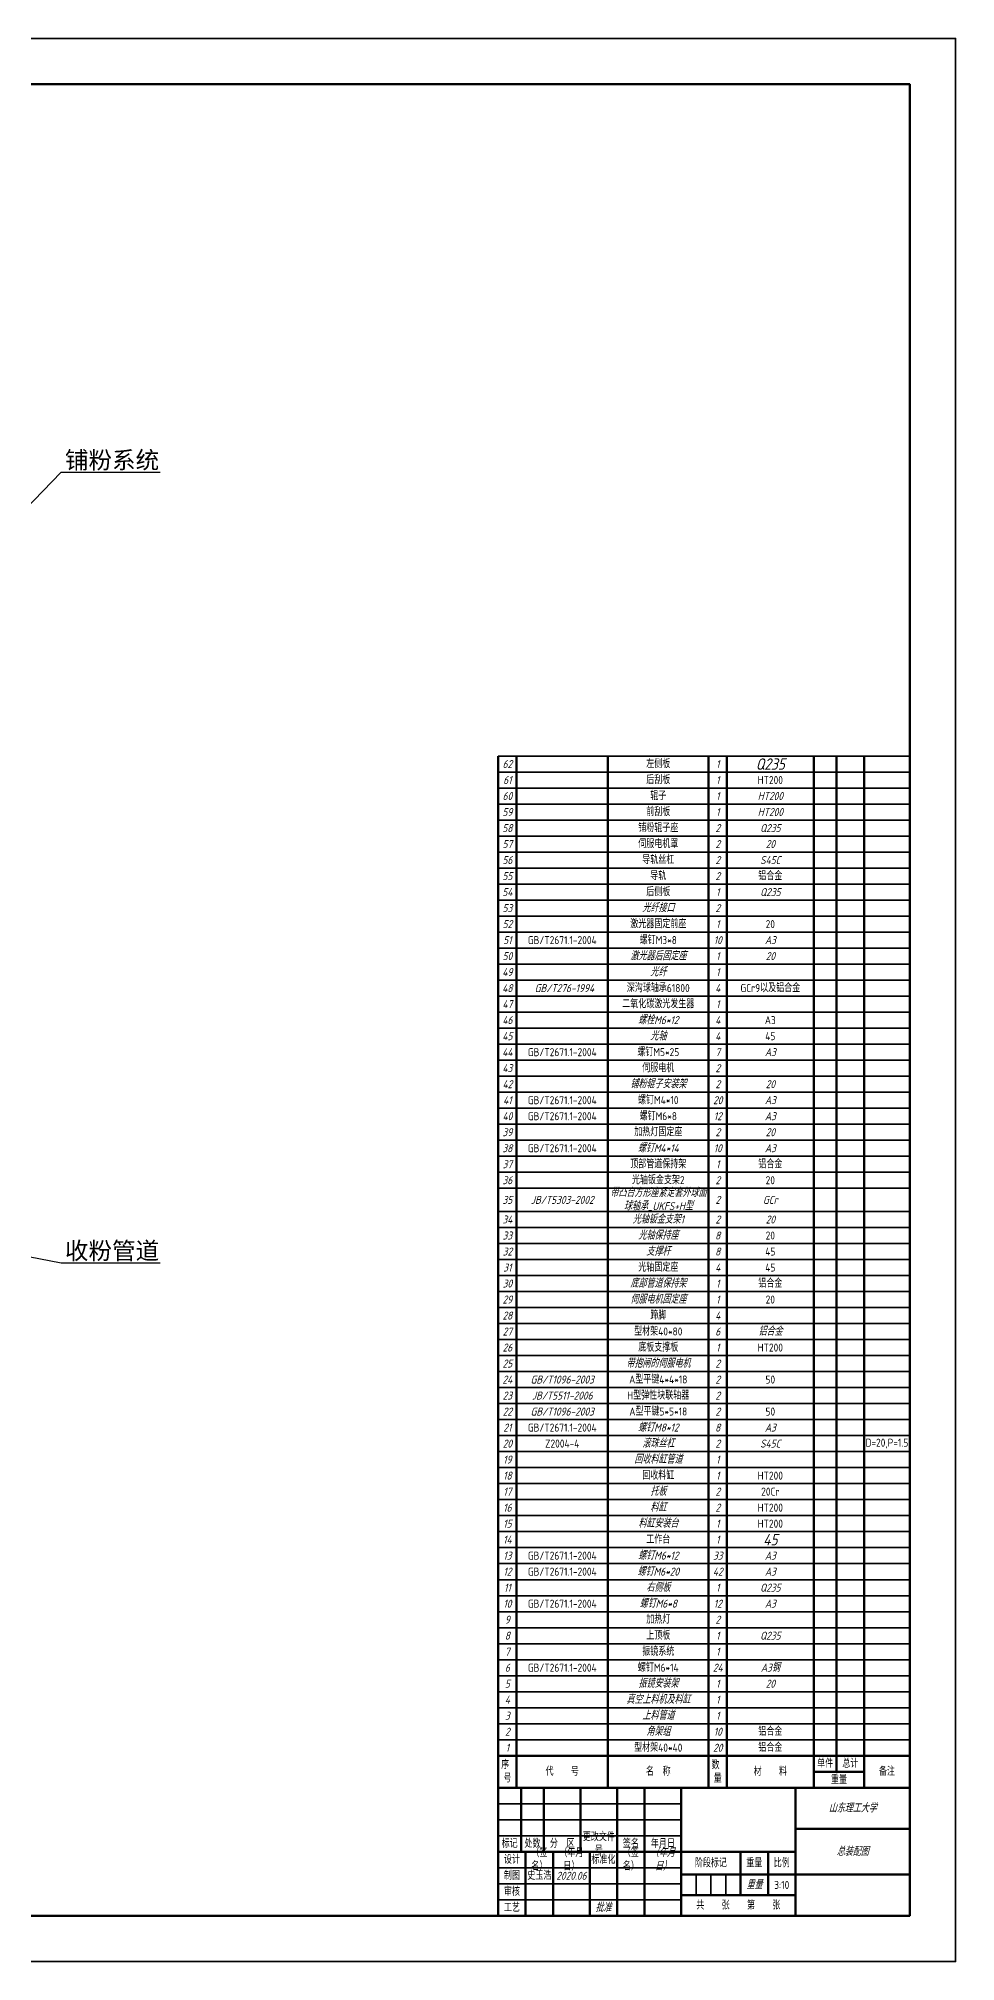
# Model space of a CAD drawing. Header units: millimetres. Extents: x 0 to 1189, y 0 to 1154.
# Drawn here: x 788 to 1189, y 0 to 841 of the extents above; entities that cross this region are included whole.
import ezdxf
from ezdxf import colors
from ezdxf.entities.mleader import LeaderData, LeaderLine
from ezdxf.math import Vec2, Vec3

# ---------------------------------------------------------------- set-up
doc = ezdxf.new("R2010")
doc.units = ezdxf.units.MM
doc.layers.add('c粗实线', color=250, linetype='Continuous', lineweight=70)
doc.styles.add('数字', font='gbeitc.shx', dxfattribs={"bigfont": 'gbcbig.shx'})
doc.styles.add('汉字', font='gbenor.shx', dxfattribs={"bigfont": 'gbcbig.shx'})

# ---------------------------------------------------------------- blocks, each defined once
blk = doc.blocks.new('*U1')
at = {"layer": 'c粗实线', "lineweight": 35}
blk.add_line((-40, 0), (40, 0), dxfattribs=at)
blk = doc.blocks.new('*U2')
at = {"layer": 'c粗实线', "color": 0, "linetype": 'ByBlock', "lineweight": -2, "transparency": 16777216}
for p in [(0, 42), (0, 35), (0, 28), (0, 21), (0, 14), (0, 7), (0, 0)]:
    blk.add_blockref('*U1', p, dxfattribs=at)
blk = doc.blocks.new('_Dot')
at = {"color": 0, "linetype": 'ByBlock', "lineweight": -2}
blk.add_line((-0.5, 0), (-1, 0), dxfattribs=at)
at = {"color": 0, "linetype": 'ByBlock', "lineweight": 35, "const_width": 0.5}
blk.add_lwpolyline([(-0.25, 0, 1), (0.25, 0, 1)], format="xyb", close=True, dxfattribs=at)
blk = doc.blocks.new('*T69')
at = {"color": 0, "linetype": 'ByBlock', "lineweight": 35, "transparency": 16777216}
for p, q in [((0, 451.1825), (180, 451.1825)), ((0, 444.1825), (180, 444.1825)), ((0, 437.1825), (180, 437.1825)), ((0, 430.1825), (180, 430.1825)), ((0, 423.1825), (180, 423.1825)), ((0, 416.1825), (180, 416.1825)), ((0, 409.1825), (180, 409.1825)), ((0, 402.1825), (180, 402.1825)), ((0, 395.1825), (180, 395.1825)), ((0, 388.1825), (180, 388.1825)), ((0, 381.1825), (180, 381.1825)), ((0, 374.1825), (180, 374.1825)), ((0, 367.1825), (180, 367.1825)), ((0, 360.1825), (180, 360.1825)), ((0, 353.1825), (180, 353.1825)), ((0, 346.1825), (180, 346.1825)), ((0, 339.1825), (180, 339.1825)), ((0, 332.1825), (180, 332.1825)), ((0, 325.1825), (180, 325.1825)), ((0, 318.1825), (180, 318.1825)), ((0, 311.1825), (180, 311.1825)), ((0, 304.1825), (180, 304.1825)), ((0, 297.1825), (180, 297.1825)), ((0, 290.1825), (180, 290.1825)), ((0, 283.1825), (180, 283.1825)), ((0, 276.1825), (180, 276.1825)), ((0, 269.1825), (180, 269.1825)), ((0, 262.1825), (180, 262.1825)), ((0, 252), (180, 252)), ((0, 245), (180, 245)), ((0, 238), (180, 238)), ((0, 231), (180, 231)), ((0, 224), (180, 224)), ((0, 217), (180, 217)), ((0, 210), (180, 210)), ((0, 203), (180, 203)), ((0, 196), (180, 196)), ((0, 189), (180, 189)), ((0, 182), (180, 182)), ((0, 175), (180, 175)), ((0, 168), (180, 168)), ((0, 161), (180, 161)), ((0, 154), (180, 154)), ((0, 147), (180, 147)), ((0, 140), (180, 140)), ((0, 133), (180, 133)), ((0, 126), (180, 126)), ((0, 119), (180, 119)), ((0, 112), (180, 112)), ((0, 105), (180, 105)), ((0, 98), (180, 98)), ((0, 91), (180, 91)), ((0, 84), (180, 84)), ((0, 77), (180, 77)), ((0, 70), (180, 70)), ((0, 63), (180, 63)), ((0, 56), (180, 56)), ((0, 49), (180, 49)), ((0, 42), (180, 42)), ((0, 35), (180, 35)), ((0, 28), (180, 28)), ((0, 21), (180, 21)), ((0, 14), (180, 14))]:
    blk.add_line(p, q, dxfattribs=at)
at = {"color": 0, "linetype": 'ByBlock', "lineweight": 70, "transparency": 16777216}
for p, q in [((0, 0), (0, 451.1825)), ((8, 0), (8, 451.1825)), ((48, 0), (48, 451.1825)), ((92, 0), (92, 451.1825)), ((100, 0), (100, 451.1825)), ((138, 0), (138, 451.1825)), ((148, 7), (148, 451.1825)), ((160, 0), (160, 451.1825)), ((180, 0), (180, 451.1825)), ((0, 0), (180, 0)), ((138, 7), (160, 7))]:
    blk.add_line(p, q, dxfattribs=at)
at = {"color": 0, "linetype": 'Continuous', "lineweight": 35, "transparency": 16777216, "attachment_point": 5}
for s, insert, char_height, width, style in [('62', (4, 447.6825), 3.5, 7.88, '数字'), ('左侧板', (70, 447.6825), 3.5, 43.88, '汉字'), ('1', (96, 447.6825), 3.5, 7.88, '数字'), ('Q235', (119, 447.6825), 5, 37.88, '数字'), ('61', (4, 440.6825), 3.5, 7.88, '数字'), ('后刮板', (70, 440.6825), 3.5, 43.88, '汉字'), ('1', (96, 440.6825), 3.5, 7.88, '数字'), ('HT200', (119, 440.6825), 3.5, 37.88, '汉字'), ('60', (4, 433.6825), 3.5, 7.88, '数字'), ('辊子', (70, 433.6825), 3.5, 43.88, '汉字'), ('1', (96, 433.6825), 3.5, 7.88, '数字'), ('HT200', (119, 433.6825), 3.5, 37.88, '数字'), ('58', (4, 419.6825), 3.5, 7.88, '数字'), ('59', (4, 426.6825), 3.5, 7.88, '数字'), ('铺粉辊子座', (70, 419.6825), 3.5, 43.88, '汉字'), ('前刮板', (70, 426.6825), 3.5, 43.88, '汉字'), ('2', (96, 419.6825), 3.5, 7.88, '数字'), ('1', (96, 426.6825), 3.5, 7.88, '数字'), ('HT200', (119, 426.6825), 3.5, 37.88, '数字'), ('Q235', (119, 419.6825), 3.5, 37.88, '数字'), ('57', (4, 412.6825), 3.5, 7.88, '数字'), ('伺服电机罩', (70, 412.6825), 3.5, 43.88, '汉字'), ('2', (96, 412.6825), 3.5, 7.88, '数字'), ('20', (119, 412.6825), 3.5, 37.88, '数字'), ('56', (4, 405.6825), 3.5, 7.88, '数字'), ('导轨丝杠', (70, 405.6825), 3.5, 43.88, '汉字'), ('2', (96, 405.6825), 3.5, 7.88, '数字'), ('{\\Fgbeitc,gbcbig|c134;S45C}', (119, 405.6825), 3.5, 37.88, '汉字'), ('55', (4, 398.6825), 3.5, 7.88, '数字'), ('导轨', (70, 398.6825), 3.5, 43.88, '汉字'), ('2', (96, 398.6825), 3.5, 7.88, '数字'), ('铝合金', (119, 398.6825), 3.5, 37.88, '汉字'), ('54', (4, 391.6825), 3.5, 7.88, '数字'), ('后侧板', (70, 391.6825), 3.5, 43.88, '汉字'), ('1', (96, 391.6825), 3.5, 7.88, '数字'), ('Q235', (119, 391.6825), 3.5, 37.88, '数字'), ('53', (4, 384.6825), 3.5, 7.88, '数字'), ('52', (4, 377.6825), 3.5, 7.88, '数字'), ('激光器固定前座', (70, 377.6825), 3.5, 43.88, '汉字'), ('光纤接口', (70, 384.6825), 3.5, 43.88, '数字'), ('2', (96, 384.6825), 3.5, 7.88, '数字'), ('1', (96, 377.6825), 3.5, 7.88, '数字'), ('20', (119, 377.6825), 3.5, 37.88, '汉字'), ('51', (4, 370.6825), 3.5, 7.88, '数字'), ('{\\Fgbenor,gbcbig|c134;GB/T2671.1-2004}', (28, 370.6825), 3.5, 39.88, '数字'), ('螺钉M3*8', (70, 370.6825), 3.5, 43.88, '汉字'), ('10', (96, 370.6825), 3.5, 7.88, '数字'), ('{\\Fgbeitc,gbcbig|c134;A3}', (119, 370.6825), 3.5, 37.88, '汉字'), ('50', (4, 363.6825), 3.5, 7.88, '数字'), ('激光器后固定座', (70, 363.6825), 3.5, 43.88, '数字'), ('1', (96, 363.6825), 3.5, 7.88, '数字'), ('20', (119, 363.6825), 3.5, 37.88, '数字'), ('49', (4, 356.6825), 3.5, 7.88, '数字'), ('光纤', (70, 356.6825), 3.5, 43.88, '数字'), ('1', (96, 356.6825), 3.5, 7.88, '数字'), ('48', (4, 349.6825), 3.5, 7.88, '数字'), (' GB/T276-1994', (28, 349.6825), 3.5, 39.88, '数字'), ('深沟球轴承61800', (70, 349.6825), 3.5, 43.88, '汉字'), ('二氧化碳激光发生器', (70, 342.6825), 3.5, 43.88, '汉字'), ('4', (96, 349.6825), 3.5, 7.88, '数字'), ('GCr9以及铝合金', (119, 349.6825), 3.5, 37.88, '汉字'), ('46', (4, 335.6825), 3.5, 7.88, '数字'), ('47', (4, 342.6825), 3.5, 7.88, '数字'), ('螺栓M6*12', (70, 335.6825), 3.5, 43.88, '数字'), ('4', (96, 335.6825), 3.5, 7.88, '数字'), ('1', (96, 342.6825), 3.5, 7.88, '数字'), ('A3', (119, 335.6825), 3.5, 37.88, '汉字'), ('45', (4, 328.6825), 3.5, 7.88, '数字'), ('光轴', (70, 328.6825), 3.5, 43.88, '数字'), ('4', (96, 328.6825), 3.5, 7.88, '数字'), ('45', (119, 328.6825), 3.5, 37.88, '汉字'), ('44', (4, 321.6825), 3.5, 7.88, '数字'), ('{\\Fgbenor,gbcbig|c134;GB/T2671.1-2004}', (28, 321.6825), 3.5, 39.88, '数字'), ('螺钉M5*25', (70, 321.6825), 3.5, 43.88, '汉字'), ('7', (96, 321.6825), 3.5, 7.88, '数字'), ('{\\Fgbeitc,gbcbig|c134;A3}', (119, 321.6825), 3.5, 37.88, '汉字'), ('43', (4, 314.6825), 3.5, 7.88, '数字'), ('伺服电机', (70, 314.6825), 3.5, 43.88, '汉字'), ('2', (96, 314.6825), 3.5, 7.88, '数字'), ('42', (4, 307.6825), 3.5, 7.88, '数字'), ('铺粉辊子安装架', (70, 307.6825), 3.5, 43.88, '数字'), ('螺钉M4*10', (70, 300.6825), 3.5, 43.88, '汉字'), ('2', (96, 307.6825), 3.5, 7.88, '数字'), ('20', (119, 307.6825), 3.5, 37.88, '数字'), ('40', (4, 293.6825), 3.5, 7.88, '数字'), ('41', (4, 300.6825), 3.5, 7.88, '数字'), ('{\\Fgbenor,gbcbig|c134;GB/T2671.1-2004}', (28, 300.6825), 3.5, 39.88, '数字'), ('{\\Fgbenor,gbcbig|c134;GB/T2671.1-2004}', (28, 293.6825), 3.5, 39.88, '数字'), ('螺钉M6*8', (70, 293.6825), 3.5, 43.88, '汉字'), ('20', (96, 300.6825), 3.5, 7.88, '数字'), ('12', (96, 293.6825), 3.5, 7.88, '数字'), ('{\\Fgbeitc,gbcbig|c134;A3}', (119, 300.6825), 3.5, 37.88, '汉字'), ('A3', (119, 293.6825), 3.5, 37.88, '数字'), ('39', (4, 286.6825), 3.5, 7.88, '数字'), ('加热灯固定座', (70, 286.6825), 3.5, 43.88, '汉字'), ('2', (96, 286.6825), 3.5, 7.88, '数字'), ('20', (119, 286.6825), 3.5, 37.88, '数字'), ('38', (4, 279.6825), 3.5, 7.88, '数字'), ('{\\Fgbenor,gbcbig|c134;GB/T2671.1-2004}', (28, 279.6825), 3.5, 39.88, '数字'), ('螺钉M4*14', (70, 279.6825), 3.5, 43.88, '数字'), ('10', (96, 279.6825), 3.5, 7.88, '数字'), ('{\\Fgbeitc,gbcbig|c134;A3}', (119, 279.6825), 3.5, 37.88, '汉字'), ('37', (4, 272.6825), 3.5, 7.88, '数字'), ('顶部管道保持架', (70, 272.6825), 3.5, 43.88, '汉字'), ('1', (96, 272.6825), 3.5, 7.88, '数字'), ('铝合金', (119, 272.6825), 3.5, 37.88, '汉字'), ('36', (4, 265.6825), 3.5, 7.88, '数字'), ('带凸台方形座紧定套外球面球轴承_UKFS+H型 ', (70, 257.0913), 3.5, 43.88, '数字'), ('光轴钣金支架2', (70, 265.6825), 3.5, 43.88, '汉字'), ('2', (96, 265.6825), 3.5, 7.88, '数字'), ('20', (119, 265.6825), 3.5, 37.88, '汉字'), ('35', (4, 257.0913), 3.5, 7.88, '数字'), ('JB/T5303-2002', (28, 257.0913), 3.5, 39.88, '数字'), ('2', (96, 257.0913), 3.5, 7.88, '数字'), ('GCr', (119, 257.0913), 3.5, 37.88, '数字'), ('34', (4, 248.5), 3.5, 7.88, '数字'), ('光轴钣金支架1', (70, 248.5), 3.5, 43.88, '数字'), ('2', (96, 248.5), 3.5, 7.88, '数字'), ('20', (119, 248.5), 3.5, 37.88, '数字'), ('33', (4, 241.5), 3.5, 7.88, '数字'), ('32', (4, 234.5), 3.5, 7.88, '数字'), ('光轴保持座', (70, 241.5), 3.5, 43.88, '数字'), ('支撑杆', (70, 234.5), 3.5, 43.88, '数字'), ('8', (96, 241.5), 3.5, 7.88, '数字'), ('8', (96, 234.5), 3.5, 7.88, '数字'), ('45', (119, 234.5), 3.5, 37.88, '汉字'), ('20', (119, 241.5), 3.5, 37.88, '汉字'), ('31', (4, 227.5), 3.5, 7.88, '数字'), ('光轴固定座', (70, 227.5), 3.5, 43.88, '汉字'), ('4', (96, 227.5), 3.5, 7.88, '数字'), ('45', (119, 227.5), 3.5, 37.88, '汉字'), ('30', (4, 220.5), 3.5, 7.88, '数字'), ('底部管道保持架', (70, 220.5), 3.5, 43.88, '数字'), ('1', (96, 220.5), 3.5, 7.88, '数字'), ('铝合金', (119, 220.5), 3.5, 37.88, '汉字'), ('29', (4, 213.5), 3.5, 7.88, '数字'), ('伺服电机固定座', (70, 213.5), 3.5, 43.88, '数字'), ('1', (96, 213.5), 3.5, 7.88, '数字'), ('20', (119, 213.5), 3.5, 37.88, '汉字'), ('28', (4, 206.5), 3.5, 7.88, '数字'), ('蹄脚', (70, 206.5), 3.5, 43.88, '汉字'), ('4', (96, 206.5), 3.5, 7.88, '数字'), ('26', (4, 192.5), 3.5, 7.88, '数字'), ('27', (4, 199.5), 3.5, 7.88, '数字'), ('型材架40*80', (70, 199.5), 3.5, 43.88, '汉字'), ('底板支撑板', (70, 192.5), 3.5, 43.88, '汉字'), ('6', (96, 199.5), 3.5, 7.88, '数字'), ('1', (96, 192.5), 3.5, 7.88, '数字'), ('HT200', (119, 192.5), 3.5, 37.88, '汉字'), ('{\\Fgbeitc,gbcbig|c134;铝合金}', (119, 199.5), 3.5, 37.88, '汉字'), ('25', (4, 185.5), 3.5, 7.88, '数字'), ('带抱闸的伺服电机', (70, 185.5), 3.5, 43.88, '数字'), ('2', (96, 185.5), 3.5, 7.88, '数字'), ('24', (4, 178.5), 3.5, 7.88, '数字'), ('GB/T1096-2003', (28, 178.5), 3.5, 39.88, '数字'), ('A型平键4*4*18', (70, 178.5), 3.5, 43.88, '汉字'), ('2', (96, 178.5), 3.5, 7.88, '数字'), ('50', (119, 178.5), 3.5, 37.88, '汉字'), ('23', (4, 171.5), 3.5, 7.88, '数字'), ('JB/T5511-2006', (28, 171.5), 3.5, 39.88, '数字'), ('H型弹性块联轴器', (70, 171.5), 3.5, 43.88, '汉字'), ('2', (96, 171.5), 3.5, 7.88, '数字'), ('22', (4, 164.5), 3.5, 7.88, '数字'), ('GB/T1096-2003', (28, 164.5), 3.5, 39.88, '数字'), ('A型平键5*5*18', (70, 164.5), 3.5, 43.88, '汉字'), ('2', (96, 164.5), 3.5, 7.88, '数字'), ('50', (119, 164.5), 3.5, 37.88, '汉字'), ('20', (4, 150.5), 3.5, 7.88, '数字'), ('21', (4, 157.5), 3.5, 7.88, '数字'), ('{\\Fgbenor,gbcbig|c134;GB/T2671.1-2004}', (28, 157.5), 3.5, 39.88, '数字'), ('Z2004-4', (28, 150.5), 3.5, 39.88, '汉字'), ('螺钉M8*12', (70, 157.5), 3.5, 43.88, '数字'), ('滚珠丝杠', (70, 150.5), 3.5, 43.88, '数字'), ('2', (96, 150.5), 3.5, 7.88, '数字'), ('8', (96, 157.5), 3.5, 7.88, '数字'), ('S45C', (119, 150.5), 3.5, 37.88, '数字'), ('A3', (119, 157.5), 3.5, 37.88, '数字'), ('D=20,P=1.5', (170, 150.5), 3.5, 19.88, '汉字'), ('19', (4, 143.5), 3.5, 7.88, '数字'), ('回收料缸管道', (70, 143.5), 3.5, 43.88, '数字'), ('1', (96, 143.5), 3.5, 7.88, '数字'), ('18', (4, 136.5), 3.5, 7.88, '数字'), ('回收料缸', (70, 136.5), 3.5, 43.88, '汉字'), ('1', (96, 136.5), 3.5, 7.88, '数字'), ('HT200', (119, 136.5), 3.5, 37.88, '汉字'), ('17', (4, 129.5), 3.5, 7.88, '数字'), ('托板', (70, 129.5), 3.5, 43.88, '数字'), ('2', (96, 129.5), 3.5, 7.88, '数字'), ('20Cr', (119, 129.5), 3.5, 37.88, '汉字'), ('16', (4, 122.5), 3.5, 7.88, '数字'), ('料缸', (70, 122.5), 3.5, 43.88, '数字'), ('2', (96, 122.5), 3.5, 7.88, '数字'), ('HT200', (119, 122.5), 3.5, 37.88, '汉字'), ('14', (4, 108.5), 3.5, 7.88, '数字'), ('{\\C256;15}', (4, 115.5), 3.5, 7.88, '数字'), ('料缸安装台', (70, 115.5), 3.5, 43.88, '数字'), ('工作台', (70, 108.5), 3.5, 43.88, '汉字'), ('1', (96, 115.5), 3.5, 7.88, '数字'), ('1', (96, 108.5), 3.5, 7.88, '数字'), ('HT200', (119, 115.5), 3.5, 37.88, '汉字'), ('45', (119, 108.5), 5, 37.88, '数字'), ('13', (4, 101.5), 3.5, 7.88, '数字'), ('{\\Fgbenor,gbcbig|c134;GB/T2671.1-2004}', (28, 101.5), 3.5, 39.88, '数字'), ('螺钉M6*12', (70, 101.5), 3.5, 43.88, '数字'), ('33', (96, 101.5), 3.5, 7.88, '数字'), ('{\\Fgbeitc,gbcbig|c134;A3}', (119, 101.5), 3.5, 37.88, '汉字'), ('12', (4, 94.5), 3.5, 7.88, '数字'), ('{\\Fgbenor,gbcbig|c134;GB/T2671.1-2004}', (28, 94.5), 3.5, 39.88, '数字'), ('螺钉M6*20', (70, 94.5), 3.5, 43.88, '数字'), ('42', (96, 94.5), 3.5, 7.88, '数字'), ('A3', (119, 94.5), 3.5, 37.88, '数字'), ('11', (4, 87.5), 3.5, 7.88, '数字'), ('右侧板', (70, 87.5), 3.5, 43.88, '数字'), ('1', (96, 87.5), 3.5, 7.88, '数字'), ('Q235', (119, 87.5), 3.5, 37.88, '数字'), ('10', (4, 80.5), 3.5, 7.88, '数字'), ('{\\Fgbenor,gbcbig|c134;GB/T2671.1-2004}', (28, 80.5), 3.5, 39.88, '数字'), ('螺钉M6*8', (70, 80.5), 3.5, 43.88, '数字'), ('12', (96, 80.5), 3.5, 7.88, '数字'), ('{\\Fgbeitc,gbcbig|c134;A3}', (119, 80.5), 3.5, 37.88, '汉字'), ('8', (4, 66.5), 3.5, 7.88, '数字'), ('9', (4, 73.5), 3.5, 7.88, '数字'), ('加热灯', (70, 73.5), 3.5, 43.88, '汉字'), ('上顶板', (70, 66.5), 3.5, 43.88, '汉字'), ('2', (96, 73.5), 3.5, 7.88, '数字'), ('1', (96, 66.5), 3.5, 7.88, '数字'), ('Q235', (119, 66.5), 3.5, 37.88, '数字'), ('7', (4, 59.5), 3.5, 7.88, '数字'), ('振镜系统', (70, 59.5), 3.5, 43.88, '汉字'), ('1', (96, 59.5), 3.5, 7.88, '数字'), ('6', (4, 52.5), 3.5, 7.88, '数字'), ('GB/T2671.1-2004', (28, 52.5), 3.5, 39.88, '汉字'), ('螺钉M6*14', (70, 52.5), 3.5, 43.88, '汉字'), ('24', (96, 52.5), 3.5, 7.88, '数字'), ('A3钢', (119, 52.5), 3.5, 37.88, '数字'), ('5', (4, 45.5), 3.5, 7.88, '数字'), ('振镜安装架', (70, 45.5), 3.5, 43.88, '数字'), ('1', (96, 45.5), 3.5, 7.88, '数字'), ('20', (119, 45.5), 3.5, 37.88, '数字'), ('4', (4, 38.5), 3.5, 7.88, '数字'), ('真空上料机及料缸', (70, 38.5), 3.5, 43.88, '数字'), ('1', (96, 38.5), 3.5, 7.88, '数字'), ('3', (4, 31.5), 3.5, 7.88, '数字'), ('2', (4, 24.5), 3.5, 7.88, '数字'), ('上料管道', (70, 31.5), 3.5, 43.88, '数字'), ('角架组', (70, 24.5), 3.5, 43.88, '数字'), ('10', (96, 24.5), 3.5, 7.88, '数字'), ('1', (96, 31.5), 3.5, 7.88, '数字'), ('铝合金', (119, 24.5), 3.5, 37.88, '汉字'), ('1', (4, 17.5), 3.5, 7.88, '数字'), ('型材架40*40', (70, 17.5), 3.5, 43.88, '汉字'), ('20', (96, 17.5), 3.5, 7.88, '数字'), ('铝合金', (119, 17.5), 3.5, 37.88, '汉字'), ('序   号', (4, 7), 3.5, 7.88, '汉字'), ('代    号', (28, 7), 3.5, 39.88, '汉字'), ('名  称', (70, 7), 3.5, 43.88, '汉字'), ('数   量', (96, 7), 3.5, 7.88, '汉字'), ('材    料', (119, 7), 3.5, 37.88, '汉字'), ('单件', (143, 10.5), 3.5, 9.88, '汉字'), ('总计', (154, 10.5), 3.5, 11.88, '汉字'), ('备注', (170, 7), 3.5, 19.88, '汉字'), ('重量', (149, 3.5), 3.5, 21.88, '汉字')]:
    blk.add_mtext(s, dxfattribs=dict(at, insert=insert, char_height=char_height, width=width, style=style))

msp = doc.modelspace()

# ---------------------------------------------------------------- linework, layer by layer
at = {"color": 18, "linetype": 'Continuous', "lineweight": 70, "true_color": 0x000000}
msp.add_line((989, 90), (1169, 90), dxfattribs=at)
at = {"lineweight": 70}
msp.add_line((989, 76), (989, 20), dxfattribs=at)
at = {"lineweight": 35}
msp.add_lwpolyline([(0, 0), (1189, 0), (1189, 841), (0, 841)], close=True, dxfattribs=at)
at = {"layer": 'c粗实线', "lineweight": 70}
for p, q in [((989, 76), (1169, 76)), ((999, 76), (999, 48)), ((1009, 76), (1009, 48)), ((1025, 76), (1025, 48)), ((1041, 76), (1041, 48)), ((1053, 76), (1053, 48)), ((1069, 20), (1069, 76)), ((1119, 48), (1119, 76)), ((1119, 58), (1169, 58)), ((989, 48), (1069, 48)), ((1001, 20), (1001, 48)), ((1013, 20), (1013, 48)), ((1029, 20), (1029, 48)), ((1041, 20), (1041, 48)), ((1053, 20), (1053, 48)), ((1119, 48), (1069, 48)), ((1095, 48), (1095, 29)), ((1107, 48), (1107, 29)), ((1119, 20), (1119, 48)), ((1119, 38), (1069, 38)), ((1119, 38), (1169, 38)), ((1119, 29), (1069, 29))]:
    msp.add_line(p, q, dxfattribs=at)
at = {"layer": 'c粗实线', "lineweight": 35}
for p, q in [((1075.5, 38), (1075.5, 29)), ((1082, 38), (1082, 29)), ((1088.5, 38), (1088.5, 29))]:
    msp.add_line(p, q, dxfattribs=at)
at = {"layer": 'c粗实线', "lineweight": 70}
msp.add_lwpolyline([(25, 20), (1169, 20), (1169, 821), (25, 821)], dxfattribs=at)

# ---------------------------------------------------------------- block references
msp.add_blockref('*T69', (989, 76))
at = {"layer": 'c粗实线', "lineweight": 35}
msp.add_blockref('*U2', (1029, 27), dxfattribs=at)

# ---------------------------------------------------------------- texts
at = {"lineweight": 35, "char_height": 3.5, "attachment_point": 5}
for s, insert, width, style in [('标记', (994, 51.5), 10, '汉字'), ('处数', (1004, 51.5), 10, '汉字'), ('分  区', (1017, 51.5), 16, '汉字'), ('更改文件号', (1033, 51.5), 16, '汉字'), ('签名', (1047, 51.5), 12, '汉字'), ('年月日', (1061, 51.5), 16, '汉字'), ('设计', (995, 44.5), 12, '汉字'), ('（签名）', (1007, 44.5), 12, '汉字'), ('（年月日）', (1021, 44.5), 16, '汉字'), ('标准化', (1035, 44.5), 12, '汉字'), ('（签名）', (1047, 44.5), 12, '汉字'), ('（年月日）', (1061, 44.5), 16, '数字'), ('阶段标记', (1082, 43), 26, '汉字'), ('重量', (1101, 43), 12, '汉字'), ('比例', (1113, 43), 12, '汉字'), ('制图', (995, 37.5), 12, '汉字'), ('史玉浩', (1007, 37.5), 12, '汉字'), ('重量', (1101, 33.5), 12, '数字'), ('3:10', (1113, 33.5), 12, '汉字'), ('工艺', (995, 23.5), 12, '汉字'), ('审核 ', (995, 30.5), 12, '汉字'), ('批准', (1035, 23.5), 12, '数字'), ('共    张    第    张', (1094, 24.5), 50, '汉字')]:
    msp.add_mtext(s, dxfattribs=dict(at, insert=insert, width=width, style=style))
at = {"layer": 'c粗实线', "color": 18, "linetype": 'Continuous', "lineweight": 35, "true_color": 0x000000, "char_height": 3.5, "attachment_point": 5, "style": '数字'}
for s, insert, width in [('山东理工大学', (1144, 67), 50), ('总装配图', (1144, 48), 50), ('2020.06', (1021, 37.5), 16)]:
    msp.add_mtext(s, dxfattribs=dict(at, insert=insert, width=width))

# ---------------------------------------------------------------- leaders
at = {"layer": 'c粗实线', "color": 18, "lineweight": 40, "ltscale": 0.1, "true_color": 0x000000}
ml = msp.add_multileader_mtext('Standard', dxfattribs=at)
ml.set_content('{\\fSimSun|b0|i0|c134|p2;铺粉系统}', color=(0, 0, 0), style='数字')
ml.set_leader_properties()
ml.set_arrow_properties(name='DOT')
ml.build(insert=Vec2(0, 0))
ml.multileader.update_dxf_attribs({"text_left_attachment_type": 6, "text_right_attachment_type": 6, "dogleg_length": 1, "arrow_head_size": 0.604})
ctx = ml.context
ctx.base_point, ctx.char_height, ctx.arrow_head_size, ctx.landing_gap_size, ctx.plane_origin = Vec3(799.37, 651.36), 7.5536, 0.604, 0.136, Vec3(696.61, 431.41)
ctx.left_attachment, ctx.right_attachment = 6, 6
notes = []
notes.append((ctx, [(0, (1, 1, 0), (797.86, 651.36), (1, 0), 1.51, [(0, [(623.32, 470.24), (797.86, 651.36)], 0, [])])]))
ctx.mtext.insert, ctx.mtext.flow_direction = Vec3(799.51, 660.42), 5
ml = msp.add_multileader_mtext('Standard', dxfattribs=at)
ml.set_content('{\\fSimSun|b0|i0|c134|p2;收粉管道}', color=(0, 0, 0), style='数字')
ml.set_leader_properties()
ml.set_arrow_properties(name='DOT')
ml.build(insert=Vec2(0, 0))
ml.multileader.update_dxf_attribs({"text_left_attachment_type": 6, "text_right_attachment_type": 6, "dogleg_length": 1, "arrow_head_size": 0.604})
ctx = ml.context
ctx.base_point, ctx.char_height, ctx.arrow_head_size, ctx.landing_gap_size, ctx.plane_origin = Vec3(799.37, 305.58), 7.5536, 0.604, 0.136, Vec3(641.71, 335.23)
ctx.left_attachment, ctx.right_attachment = 6, 6
notes.append((ctx, [(0, (1, 1, 0), (797.86, 305.58), (1, 0), 1.51, [(0, [(641.71, 335.23), (797.86, 305.58)], 0, [])])]))
ctx.mtext.insert, ctx.mtext.flow_direction = Vec3(799.51, 314.64), 5
for ctx, leaders in notes:
    for number, flags, end, landing, length, lines in leaders:
        leader = LeaderData()
        leader.index, (leader.has_last_leader_line, leader.has_dogleg_vector, leader.attachment_direction) = number, flags
        leader.last_leader_point, leader.dogleg_vector, leader.dogleg_length = Vec3(end), Vec3(landing), length
        for number, points, colour, breaks in lines:
            line = LeaderLine()
            line.index, line.vertices, line.color, line.breaks = number, Vec3.list(points), colors.encode_raw_color(colour), breaks
            leader.lines.append(line)
        ctx.leaders.append(leader)

doc.saveas('drawing.dxf')
